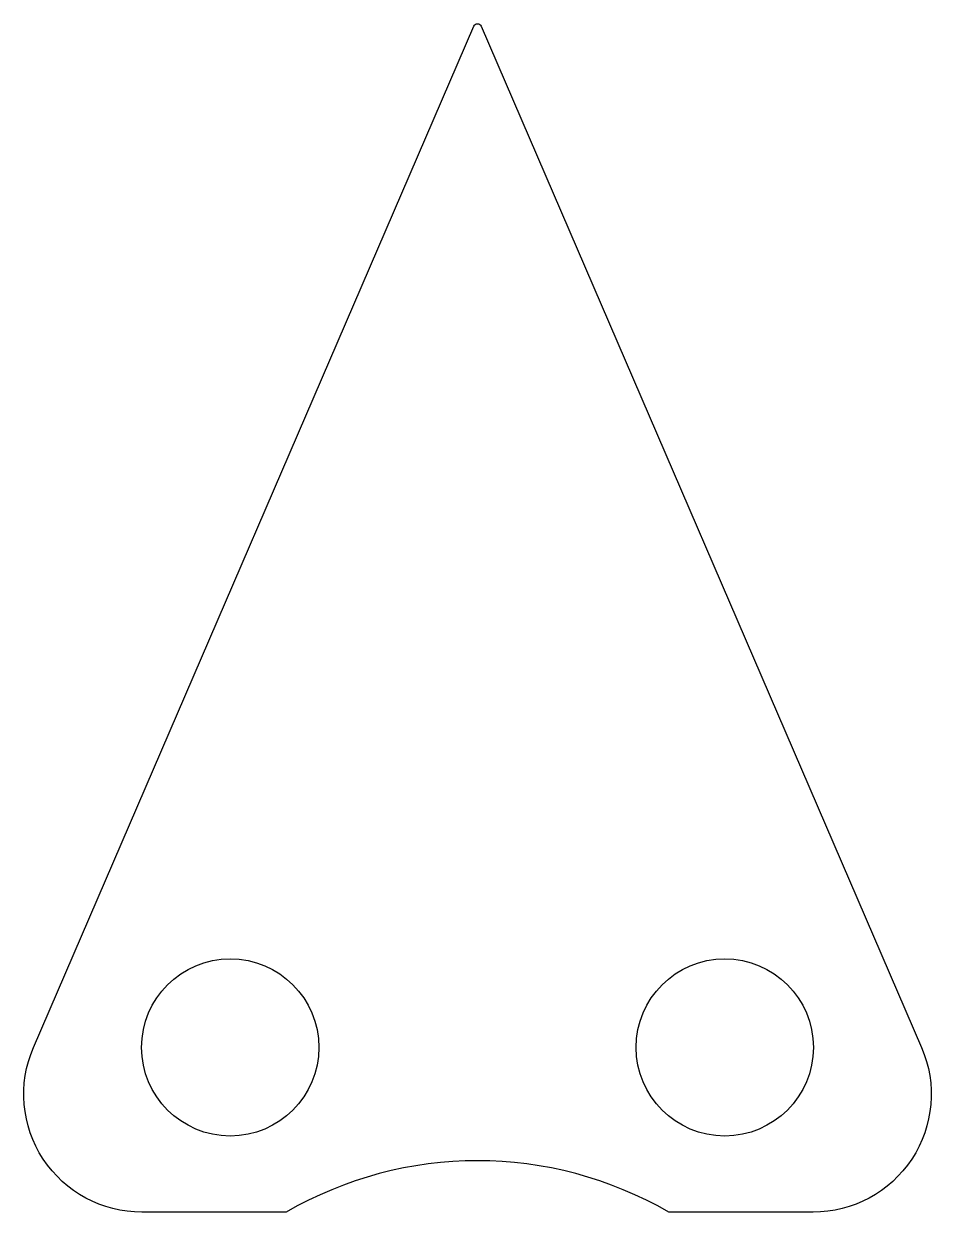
# Model space of a CAD drawing. Header units: millimetres. Extents: x -11 to 11, y 0 to 28.8.
import ezdxf

# ---------------------------------------------------------------- set-up
doc = ezdxf.new("R2010")
doc.units = ezdxf.units.MM
doc.layers.get('0').update_dxf_attribs({"linetype": 'CONTINUOUS'})

msp = doc.modelspace()

# ---------------------------------------------------------------- linework, layer by layer
msp.add_lwpolyline([(-0.092, 28.787, -0.657906), (0.092, 28.787), (10.776, 4, -0.539107), (8.144, 0), (4.644, 0, 0.269191), (-4.644, 0), (-8.144, 0, -0.539107), (-10.776, 4)], format="xyb", close=True)
for centre in [(-6, 4), (6, 4)]:
    msp.add_circle(centre, 2.15)

doc.saveas('drawing.dxf')
